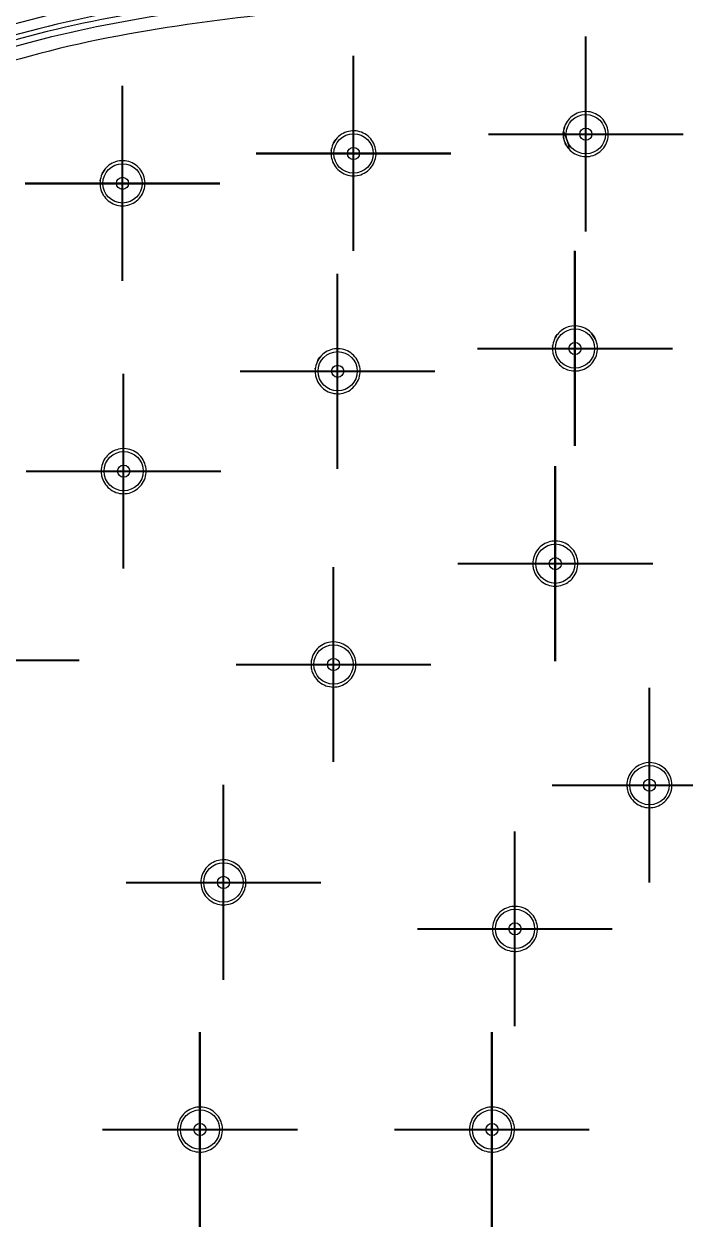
# Model space of a CAD drawing. Extents: x 16296660632 to 16296676033, y -37409619871 to -37409617369.
# Drawn here: x 16296675536.3 to 16296675590.6, y -37409617679.9 to -37409617580.9 of the extents above; entities that cross this region are included whole.
import ezdxf

# ---------------------------------------------------------------- set-up
doc = ezdxf.new("R2010")
doc.units = 0
doc.header["$LTSCALE"] = 10
doc.header["$MEASUREMENT"] = 0
doc.header["$PDMODE"] = 3
doc.header["$PDSIZE"] = -10
doc.linetypes.add('CENTER', pattern=[2, 1.25, -0.25, 0.25, -0.25])
doc.linetypes.add('CENTERX2', pattern=[4, 2.5, -0.5, 0.5, -0.5])
doc.layers.get('0').update_dxf_attribs({"linetype": 'CONTINUOUS'})
doc.layers.get('DEFPOINTS').update_dxf_attribs({"linetype": 'CONTINUOUS'})
doc.layers.add('1', color=7, linetype='CONTINUOUS')
doc.layers.add('중심선', color=1, linetype='CENTERX2')
doc.styles.add('Daelim Dimension', font='')
doc.styles.get('Daelim Dimension').set_extended_font_data('NanumGothic')
doc.dimstyles.new('DEFAULT', dxfattribs={"dimscale": 2, "dimtxt": 2, "dimasz": 2, "dimexe": 0, "dimexo": 2, "dimgap": 1, "dimtad": 1, "dimdec": 1, "dimzin": 9, "dimdsep": 46, "dimtxsty": 'Daelim Dimension', "dimcen": 0.5, "dimclrd": 252, "dimclre": 252, "dimclrt": 3, "dimadec": 1, "dimazin": 0, "dimtfac": 1, "dimtdec": 1, "dimtix": 1, "dimtmove": 0, "dimatfit": 3, "dimfxl": 1, "dimtolj": 1, "dimtzin": 1, "dimlwd": 9, "dimlwe": 9, "dimarcsym": 0})

# ---------------------------------------------------------------- blocks, each defined once
blk = doc.blocks.new('*D0')
at = {"color": 5, "lineweight": 9, "transparency": 16777216}
for p, q in [((16296675486.702101, -37409617667.663567), (16296675486.702101, -37409617548.656258)), ((16296675750.785561, -37409617548.656258), (16296675490.702101, -37409617548.656258)), ((16296675754.785561, -37409617667.663597), (16296675754.785561, -37409617548.656258))]:
    blk.add_line(p, q, dxfattribs=at)
at = {"color": 5, "transparency": 16777216}
for points in [[(16296675490.702101, -37409617547.989594), (16296675490.702101, -37409617549.322922), (16296675486.702101, -37409617548.656258)], [(16296675750.785561, -37409617547.989594), (16296675750.785561, -37409617549.322922), (16296675754.785561, -37409617548.656258)]]:
    blk.add_solid(points, dxfattribs=at)
at = {"layer": 'DEFPOINTS', "color": 0, "transparency": 16777216}
for p in [(16296675486.702101, -37409617548.656258), (16296675486.702101, -37409617671.663567), (16296675754.785561, -37409617671.663597)]:
    blk.add_point(p, dxfattribs=at)
at = {"color": 7, "transparency": 16777216, "insert": (16296675620.74383, -37409617539.03537), "char_height": 14, "attachment_point": 5, "style": 'Daelim Dimension'}
blk.add_mtext('\\A1;268', dxfattribs=at)

msp = doc.modelspace()

# ---------------------------------------------------------------- linework, layer by layer
at = {"layer": '1', "color": 7, "linetype": 'Continuous', "lineweight": 13}
for centre in [(16296675582.456289, -37409617589.929283), (16296675563.364799, -37409617591.510094), (16296675544.37587, -37409617593.965858), (16296675581.56629, -37409617607.530228), (16296675562.058331, -37409617609.397797), (16296675544.469021, -37409617617.602997), (16296675579.94981, -37409617625.19519), (16296675561.71796, -37409617633.476463), (16296675587.68392, -37409617643.386917), (16296675552.670111, -37409617651.368988), (16296675576.633301, -37409617655.18705), (16296675550.74395, -37409617671.663589), (16296675574.743851, -37409617671.663597)]:
    msp.add_circle(centre, 1.615477, dxfattribs=at)
at = {"layer": '1', "color": 7, "linetype": 'Continuous', "lineweight": 18}
for centre in [(16296675582.456289, -37409617589.929283), (16296675563.364799, -37409617591.510094), (16296675544.37587, -37409617593.965858), (16296675581.56629, -37409617607.530228), (16296675562.058331, -37409617609.397797), (16296675544.469021, -37409617617.602997), (16296675579.94981, -37409617625.19519), (16296675561.71796, -37409617633.476463), (16296675587.68392, -37409617643.386917), (16296675552.670111, -37409617651.368988), (16296675576.633301, -37409617655.18705), (16296675550.74395, -37409617671.663589), (16296675574.743851, -37409617671.663597)]:
    msp.add_circle(centre, 0.5, dxfattribs=at)
for points, knots in [([(16296675620.74378, -37409617572.621834), (16296675604.133949, -37409617572.622147), (16296675587.51866, -37409617573.298683), (16296675566.82807, -37409617574.97937), (16296675562.695009, -37409617575.354019), (16296675554.42786, -37409617576.2052), (16296675550.302771, -37409617576.693001), (16296675538.063971, -37409617578.7043), (16296675529.98884, -37409617580.766296), (16296675515.438061, -37409617588.309891), (16296675509.030399, -37409617593.834534), (16296675499.408251, -37409617607.125931), (16296675496.02487, -37409617614.78994), (16296675491.1042, -37409617630.530777), (16296675489.522141, -37409617638.695267), (16296675487.306351, -37409617655.091629), (16296675486.707741, -37409617663.330917), (16296675486.702101, -37409617671.663567)], [0, 0, 0, 0, 0.25, 0.25, 0.3125, 0.3125, 0.375, 0.375, 0.5, 0.5, 0.625, 0.625, 0.75, 0.75, 0.875, 0.875, 1, 1, 1, 1]), ([(16296675620.74375, -37409617575.091873), (16296675604.51425, -37409617575.092178), (16296675588.28824, -37409617575.742607), (16296675568.06547, -37409617577.350883), (16296675564.02422, -37409617577.711449), (16296675555.950411, -37409617578.525124), (16296675551.91699, -37409617578.975281), (16296675539.888691, -37409617580.837471), (16296675531.89201, -37409617582.728668), (16296675521.00013, -37409617588.138107), (16296675517.58077, -37409617590.39241), (16296675511.44799, -37409617595.56813), (16296675508.702709, -37409617598.525414), (16296675501.525221, -37409617608.364311), (16296675498.24794, -37409617615.895866), (16296675493.445841, -37409617631.381447), (16296675491.91231, -37409617639.371521), (16296675489.76038, -37409617655.454948), (16296675489.22027, -37409617663.552551), (16296675489.1749, -37409617671.66465)], [0, 0, 0, 0, 0.25, 0.25, 0.3125, 0.3125, 0.375, 0.375, 0.5, 0.5, 0.5625, 0.5625, 0.625, 0.625, 0.75, 0.75, 0.875, 0.875, 1, 1, 1, 1]), ([(16296675580.60465, -37409617589.929993), (16296675580.60375, -37409617589.722092), (16296675580.638611, -37409617589.511879), (16296675580.774099, -37409617589.120239), (16296675580.8766, -37409617588.933403), (16296675581.13413, -37409617588.608719), (16296675581.29269, -37409617588.466377), (16296675581.643129, -37409617588.245308), (16296675581.83983, -37409617588.163513), (16296675582.24358, -37409617588.07093), (16296675582.4562, -37409617588.058853), (16296675582.867741, -37409617588.105103), (16296675583.07234, -37409617588.164047), (16296675583.44537, -37409617588.343857), (16296675583.61894, -37409617588.467194), (16296675583.911489, -37409617588.76033), (16296675584.034479, -37409617588.934189), (16296675584.213579, -37409617589.307716), (16296675584.272129, -37409617589.512543), (16296675584.31749, -37409617589.924423), (16296675584.30492, -37409617590.137131), (16296675584.211349, -37409617590.540863), (16296675584.129049, -37409617590.737442), (16296675583.90707, -37409617591.087418), (16296675583.76433, -37409617591.245644), (16296675583.439051, -37409617591.502327), (16296675583.252029, -37409617591.604347), (16296675582.86022, -37409617591.738861), (16296675582.65003, -37409617591.773216), (16296675582.23588, -37409617591.770462), (16296675582.026211, -37409617591.73333), (16296675581.636339, -37409617591.593697), (16296675581.450781, -37409617591.489281), (16296675581.129061, -37409617591.2285), (16296675580.988489, -37409617591.068527), (16296675580.77116, -37409617590.715912), (16296675580.691429, -37409617590.518387), (16296675580.61957, -37409617590.189323), (16296675580.605221, -37409617590.058983), (16296675580.60465, -37409617589.929993)], [0, 0, 0, 0, 0.05372824, 0.05372824, 0.107457081, 0.107457081, 0.161174963, 0.161174963, 0.214873986, 0.214873986, 0.26855613, 0.26855613, 0.3222311, 0.3222311, 0.375912135, 0.375912135, 0.4296099, 0.4296099, 0.483327425, 0.483327425, 0.537058682, 0.537058682, 0.590791508, 0.590791508, 0.644513325, 0.644513325, 0.698216775, 0.698216775, 0.7519027, 0.7519027, 0.805579396, 0.805579396, 0.859258812, 0.859258812, 0.912951509, 0.912951509, 0.966662407, 0.966662407, 1, 1, 1, 1]), ([(16296675561.51273, -37409617591.510788), (16296675561.511921, -37409617591.30291), (16296675561.546881, -37409617591.092728), (16296675561.682541, -37409617590.701172), (16296675561.78512, -37409617590.514397), (16296675562.04277, -37409617590.18985), (16296675562.20138, -37409617590.047577), (16296675562.551889, -37409617589.82666), (16296675562.748619, -37409617589.744942), (16296675563.152411, -37409617589.652519), (16296675563.36504, -37409617589.640533), (16296675563.77659, -37409617589.686943), (16296675563.98118, -37409617589.745979), (16296675564.354151, -37409617589.925949), (16296675564.527679, -37409617590.04937), (16296675564.82011, -37409617590.342659), (16296675564.943029, -37409617590.516579), (16296675565.12195, -37409617590.890198), (16296675565.180401, -37409617591.095047), (16296675565.225571, -37409617591.506943), (16296675565.2129, -37409617591.719643), (16296675565.119141, -37409617592.123299), (16296675565.03676, -37409617592.319832), (16296675564.81464, -37409617592.669678), (16296675564.67185, -37409617592.827843), (16296675564.346479, -37409617593.084381), (16296675564.15942, -37409617593.186333), (16296675563.767559, -37409617593.320671), (16296675563.55736, -37409617593.354942), (16296675563.14319, -37409617593.352028), (16296675562.933519, -37409617593.314812), (16296675562.54369, -37409617593.175018), (16296675562.35816, -37409617593.070511), (16296675562.036539, -37409617592.80957), (16296675561.89603, -37409617592.649529), (16296675561.67886, -37409617592.296791), (16296675561.59922, -37409617592.099228), (16296675561.527519, -37409617591.770119), (16296675561.513229, -37409617591.639778), (16296675561.51273, -37409617591.510788)], [0, 0, 0, 0, 0.053722837, 0.053722837, 0.107446176, 0.107446176, 0.161160406, 0.161160406, 0.214859498, 0.214859498, 0.268545333, 0.268545333, 0.32222591, 0.32222591, 0.37591199, 0.37591199, 0.429612093, 0.429612093, 0.48332831, 0.48332831, 0.537055209, 0.537055209, 0.590782478, 0.590782478, 0.644499888, 0.644499888, 0.698201981, 0.698201981, 0.751890243, 0.751890243, 0.805572027, 0.805572027, 0.85925709, 0.85925709, 0.91295348, 0.91295348, 0.966664419, 0.966664419, 1, 1, 1, 1]), ([(16296675542.52306, -37409617593.96656), (16296675542.52239, -37409617593.758698), (16296675542.55748, -37409617593.548561), (16296675542.69338, -37409617593.157143), (16296675542.796061, -37409617592.970451), (16296675543.053869, -37409617592.64608), (16296675543.212561, -37409617592.503922), (16296675543.563169, -37409617592.283211), (16296675543.759939, -37409617592.201599), (16296675544.16379, -37409617592.10939), (16296675544.37644, -37409617592.097504), (16296675544.788, -37409617592.144142), (16296675544.99258, -37409617592.203308), (16296675545.365499, -37409617592.383522), (16296675545.53898, -37409617592.507057), (16296675545.831261, -37409617592.80056), (16296675545.954081, -37409617592.974579), (16296675546.132771, -37409617593.348328), (16296675546.19108, -37409617593.55323), (16296675546.23597, -37409617593.965134), (16296675546.22316, -37409617594.177803), (16296675546.12915, -37409617594.581367), (16296675546.04665, -37409617594.777817), (16296675545.824341, -37409617595.127487), (16296675545.681471, -37409617595.285553), (16296675545.35598, -37409617595.541893), (16296675545.16888, -37409617595.64373), (16296675544.776951, -37409617595.777863), (16296675544.566719, -37409617595.812027), (16296675544.152531, -37409617595.808884), (16296675543.94286, -37409617595.771553), (16296675543.553061, -37409617595.631523), (16296675543.367571, -37409617595.526894), (16296675543.046061, -37409617595.265717), (16296675542.90564, -37409617595.105583), (16296675542.688669, -37409617594.752678), (16296675542.609159, -37409617594.555054), (16296675542.53768, -37409617594.225899), (16296675542.523479, -37409617594.095543), (16296675542.52306, -37409617593.96656)], [0, 0, 0, 0, 0.053714411, 0.053714411, 0.107429192, 0.107429192, 0.161137398, 0.161137398, 0.214836108, 0.214836108, 0.268527411, 0.268527411, 0.322216806, 0.322216806, 0.375911046, 0.375911046, 0.429615032, 0.429615032, 0.483329254, 0.483329254, 0.537049293, 0.537049293, 0.590767886, 0.590767886, 0.644478523, 0.644478523, 0.698178587, 0.698178587, 0.751870395, 0.751870395, 0.805559809, 0.805559809, 0.859253366, 0.859253366, 0.912955465, 0.912955465, 0.966666785, 0.966666785, 1, 1, 1, 1]), ([(16296675579.714109, -37409617607.530922), (16296675579.7134, -37409617607.323051), (16296675579.748461, -37409617607.1129), (16296675579.884291, -37409617606.721428), (16296675579.98695, -37409617606.534714), (16296675580.24472, -37409617606.210289), (16296675580.403391, -37409617606.0681), (16296675580.753981, -37409617605.847343), (16296675580.950741, -37409617605.765701), (16296675581.35457, -37409617605.673447), (16296675581.567221, -37409617605.661537), (16296675581.978781, -37409617605.70813), (16296675582.183359, -37409617605.767258), (16296675582.556299, -37409617605.947418), (16296675582.72979, -37409617606.07093), (16296675583.02212, -37409617606.36438), (16296675583.144979, -37409617606.538383), (16296675583.32373, -37409617606.912109), (16296675583.38208, -37409617607.116997), (16296675583.427059, -37409617607.528908), (16296675583.414289, -37409617607.7416), (16296675583.320339, -37409617608.145203), (16296675583.237881, -37409617608.341682), (16296675583.015619, -37409617608.691406), (16296675582.87277, -37409617608.849487), (16296675582.5473, -37409617609.105888), (16296675582.360201, -37409617609.207748), (16296675581.968281, -37409617609.341927), (16296675581.75806, -37409617609.376122), (16296675581.34387, -37409617609.373032), (16296675581.134199, -37409617609.335716), (16296675580.74439, -37409617609.19574), (16296675580.558889, -37409617609.091141), (16296675580.23735, -37409617608.830017), (16296675580.096901, -37409617608.669907), (16296675579.879881, -37409617608.317039), (16296675579.800329, -37409617608.119423), (16296675579.728781, -37409617607.790283), (16296675579.71455, -37409617607.65992), (16296675579.714109, -37409617607.530922)], [0, 0, 0, 0, 0.053717826, 0.053717826, 0.107436102, 0.107436102, 0.161146311, 0.161146311, 0.214844396, 0.214844396, 0.26853289, 0.26853289, 0.322218758, 0.322218758, 0.375910375, 0.375910375, 0.42961363, 0.42961363, 0.483329087, 0.483329087, 0.5370517, 0.5370517, 0.590773235, 0.590773235, 0.644486135, 0.644486135, 0.69818689, 0.69818689, 0.751877385, 0.751877385, 0.805563829, 0.805563829, 0.859253945, 0.859253945, 0.912953742, 0.912953742, 0.966665122, 0.966665122, 1, 1, 1, 1]), ([(16296675560.205441, -37409617609.398499), (16296675560.204821, -37409617609.190643), (16296675560.23996, -37409617608.980507), (16296675560.37594, -37409617608.589127), (16296675560.478661, -37409617608.402473), (16296675560.73654, -37409617608.078163), (16296675560.89525, -37409617607.936043), (16296675561.245911, -37409617607.715408), (16296675561.44269, -37409617607.633842), (16296675561.84655, -37409617607.541733), (16296675562.0592, -37409617607.529877), (16296675562.470751, -37409617607.576622), (16296675562.67532, -37409617607.635834), (16296675563.04822, -37409617607.816116), (16296675563.22167, -37409617607.939713), (16296675563.513901, -37409617608.233292), (16296675563.63669, -37409617608.407341), (16296675563.8153, -37409617608.781158), (16296675563.873569, -37409617608.986076), (16296675563.918369, -37409617609.397987), (16296675563.90551, -37409617609.610672), (16296675563.811411, -37409617610.014214), (16296675563.72887, -37409617610.210648), (16296675563.506479, -37409617610.560257), (16296675563.363581, -37409617610.718277), (16296675563.03805, -37409617610.974548), (16296675562.85092, -37409617611.07634), (16296675562.458969, -37409617611.210388), (16296675562.24873, -37409617611.244499), (16296675561.834539, -37409617611.241272), (16296675561.62487, -37409617611.203888), (16296675561.2351, -37409617611.063759), (16296675561.04962, -37409617610.959084), (16296675560.72817, -37409617610.697838), (16296675560.58777, -37409617610.537659), (16296675560.37088, -37409617610.184692), (16296675560.29141, -37409617609.987038), (16296675560.219999, -37409617609.657852), (16296675560.20583, -37409617609.527496), (16296675560.205441, -37409617609.398499)], [0, 0, 0, 0, 0.053712984, 0.053712984, 0.107426358, 0.107426358, 0.161132865, 0.161132865, 0.214830203, 0.214830203, 0.268521185, 0.268521185, 0.322211645, 0.322211645, 0.375907947, 0.375907947, 0.429613969, 0.429613969, 0.483329108, 0.483329108, 0.537048461, 0.537048461, 0.59076518, 0.59076518, 0.644473775, 0.644473775, 0.698172615, 0.698172615, 0.75186446, 0.75186446, 0.805554972, 0.805554972, 0.859250105, 0.859250105, 0.912953638, 0.912953638, 0.966665796, 0.966665796, 1, 1, 1, 1]), ([(16296675542.615009, -37409617617.603691), (16296675542.61454, -37409617617.395859), (16296675542.64983, -37409617617.185783), (16296675542.786079, -37409617616.794533), (16296675542.888929, -37409617616.607964), (16296675543.146999, -37409617616.283859), (16296675543.30579, -37409617616.141861), (16296675543.65657, -37409617615.921463), (16296675543.85339, -37409617615.840027), (16296675544.25732, -37409617615.748161), (16296675544.46999, -37409617615.736473), (16296675544.88155, -37409617615.783463), (16296675545.086109, -37409617615.842812), (16296675545.458929, -37409617616.023376), (16296675545.63233, -37409617616.147102), (16296675545.924379, -37409617616.440933), (16296675546.04706, -37409617616.615082), (16296675546.225401, -37409617616.989052), (16296675546.28352, -37409617617.194023), (16296675546.327999, -37409617617.605957), (16296675546.314989, -37409617617.818604), (16296675546.2206, -37409617618.222054), (16296675546.13793, -37409617618.418404), (16296675545.915331, -37409617618.767822), (16296675545.772329, -37409617618.92572), (16296675545.44665, -37409617619.181763), (16296675545.25947, -37409617619.283417), (16296675544.86743, -37409617619.417221), (16296675544.657169, -37409617619.451202), (16296675544.24295, -37409617619.447708), (16296675544.033291, -37409617619.410187), (16296675543.64356, -37409617619.269783), (16296675543.45812, -37409617619.16497), (16296675543.13681, -37409617618.903473), (16296675542.99651, -37409617618.743172), (16296675542.779869, -37409617618.390022), (16296675542.700541, -37409617618.192299), (16296675542.629379, -37409617617.863052), (16296675542.615299, -37409617617.732689), (16296675542.615009, -37409617617.603691)], [0, 0, 0, 0, 0.053704719, 0.053704719, 0.107409694, 0.107409694, 0.161110347, 0.161110347, 0.214807359, 0.214807359, 0.268503738, 0.268503738, 0.322202927, 0.322202927, 0.375907385, 0.375907385, 0.429617364, 0.429617364, 0.48333055, 0.48333055, 0.537042969, 0.537042969, 0.590750868, 0.590750868, 0.644452606, 0.644452606, 0.698149493, 0.698149493, 0.751845088, 0.751845088, 0.805543412, 0.805543412, 0.859247055, 0.859247055, 0.912956131, 0.912956131, 0.966668447, 0.966668447, 1, 1, 1, 1]), ([(16296675578.09716, -37409617625.195877), (16296675578.096649, -37409617624.988037), (16296675578.131901, -37409617624.777931), (16296675578.268089, -37409617624.38662), (16296675578.370899, -37409617624.20002), (16296675578.62895, -37409617623.875847), (16296675578.787729, -37409617623.733818), (16296675579.138491, -37409617623.513367), (16296675579.33532, -37409617623.4319), (16296675579.739241, -37409617623.339989), (16296675579.95192, -37409617623.328262), (16296675580.36347, -37409617623.375214), (16296675580.568029, -37409617623.43454), (16296675580.940861, -37409617623.615059), (16296675581.11426, -37409617623.738747), (16296675581.406349, -37409617624.032509), (16296675581.529051, -37409617624.206642), (16296675581.707451, -37409617624.580566), (16296675581.76561, -37409617624.785522), (16296675581.810181, -37409617625.197456), (16296675581.797199, -37409617625.410118), (16296675581.70289, -37409617625.813599), (16296675581.620251, -37409617626.009979), (16296675581.397699, -37409617626.359467), (16296675581.254721, -37409617626.51741), (16296675580.92905, -37409617626.773514), (16296675580.741871, -37409617626.875198), (16296675580.349831, -37409617627.009048), (16296675580.139561, -37409617627.04306), (16296675579.725349, -37409617627.039597), (16296675579.51568, -37409617627.002113), (16296675579.125959, -37409617626.861763), (16296675578.940519, -37409617626.756973), (16296675578.61919, -37409617626.495529), (16296675578.47887, -37409617626.335258), (16296675578.262171, -37409617625.982162), (16296675578.18281, -37409617625.784462), (16296675578.11158, -37409617625.455238), (16296675578.097481, -37409617625.324867), (16296675578.09716, -37409617625.195877)], [0, 0, 0, 0, 0.05371022, 0.05371022, 0.107420738, 0.107420738, 0.161126017, 0.161126017, 0.214824631, 0.214824631, 0.268518986, 0.268518986, 0.322213511, 0.322213511, 0.375912741, 0.375912741, 0.429619097, 0.429619097, 0.483331741, 0.483331741, 0.537046924, 0.537046924, 0.59075978, 0.59075978, 0.644466608, 0.644466608, 0.698166506, 0.698166506, 0.751861631, 0.751861631, 0.805556095, 0.805556095, 0.859254142, 0.859254142, 0.912958419, 0.912958419, 0.966668939, 0.966668939, 1, 1, 1, 1]), ([(16296675559.8643, -37409617633.477158), (16296675559.86392, -37409617633.269318), (16296675559.8993, -37409617633.05925), (16296675560.035709, -37409617632.668053), (16296675560.13863, -37409617632.481529), (16296675560.396839, -37409617632.157547), (16296675560.555691, -37409617632.01561), (16296675560.906561, -37409617631.795357), (16296675561.10342, -37409617631.714012), (16296675561.507401, -37409617631.622307), (16296675561.720079, -37409617631.61071), (16296675562.13163, -37409617631.65789), (16296675562.33618, -37409617631.717331), (16296675562.70892, -37409617631.898079), (16296675562.882271, -37409617632.021881), (16296675563.1742, -37409617632.315842), (16296675563.296801, -37409617632.490051), (16296675563.47497, -37409617632.864098), (16296675563.533001, -37409617633.069077), (16296675563.577299, -37409617633.481041), (16296675563.564199, -37409617633.693687), (16296675563.469641, -37409617634.097076), (16296675563.38689, -37409617634.293388), (16296675563.16415, -37409617634.642723), (16296675563.02109, -37409617634.80056), (16296675562.695299, -37409617635.056458), (16296675562.50808, -37409617635.158043), (16296675562.115971, -37409617635.291679), (16296675561.90568, -37409617635.325569), (16296675561.491449, -37409617635.321892), (16296675561.281799, -37409617635.284271), (16296675560.89212, -37409617635.143692), (16296675560.70673, -37409617635.038803), (16296675560.38553, -37409617634.777153), (16296675560.24531, -37409617634.616783), (16296675560.02882, -37409617634.263527), (16296675559.94957, -37409617634.065781), (16296675559.878559, -37409617633.736511), (16296675559.86454, -37409617633.60614), (16296675559.8643, -37409617633.477158)], [0, 0, 0, 0, 0.053704658, 0.053704658, 0.107409522, 0.107409522, 0.161110916, 0.161110916, 0.214809377, 0.214809377, 0.268507391, 0.268507391, 0.322207786, 0.322207786, 0.375912486, 0.375912486, 0.429621522, 0.429621522, 0.483332882, 0.483332882, 0.537043392, 0.537043392, 0.590750245, 0.590750245, 0.644452374, 0.644452374, 0.698150922, 0.698150922, 0.751848619, 0.751848619, 0.805548453, 0.805548453, 0.859252331, 0.859252331, 0.912960353, 0.912960353, 0.966670897, 0.966670897, 1, 1, 1, 1]), ([(16296675585.83139, -37409617643.387619), (16296675585.83107, -37409617643.179764), (16296675585.86651, -37409617642.969704), (16296675586.00305, -37409617642.578529), (16296675586.10603, -37409617642.392029), (16296675586.364349, -37409617642.068108), (16296675586.523251, -37409617641.926224), (16296675586.87421, -37409617641.706078), (16296675587.07111, -37409617641.624786), (16296675587.47514, -37409617641.533234), (16296675587.68784, -37409617641.52169), (16296675588.09939, -37409617641.569023), (16296675588.303921, -37409617641.628532), (16296675588.676611, -37409617641.809418), (16296675588.849911, -37409617641.933281), (16296675589.141741, -37409617642.227341), (16296675589.26428, -37409617642.401604), (16296675589.442329, -37409617642.775703), (16296675589.50029, -37409617642.980698), (16296675589.54447, -37409617643.392662), (16296675589.5313, -37409617643.605301), (16296675589.436621, -37409617644.008667), (16296675589.3538, -37409617644.204964), (16296675589.130951, -37409617644.554237), (16296675588.987829, -37409617644.712044), (16296675588.66194, -37409617644.96785), (16296675588.47467, -37409617645.069366), (16296675588.082491, -37409617645.202888), (16296675587.872181, -37409617645.23671), (16296675587.457939, -37409617645.23288), (16296675587.248289, -37409617645.195183), (16296675586.85865, -37409617645.054466), (16296675586.6733, -37409617644.949501), (16296675586.35219, -37409617644.687729), (16296675586.212021, -37409617644.527321), (16296675585.995649, -37409617644.174011), (16296675585.91647, -37409617643.976227), (16296675585.84556, -37409617643.64695), (16296675585.831579, -37409617643.516586), (16296675585.83139, -37409617643.387619)], [0, 0, 0, 0, 0.053706677, 0.053706677, 0.10741351, 0.10741351, 0.161117638, 0.161117638, 0.214818633, 0.214818633, 0.268517945, 0.268517945, 0.322217855, 0.322217855, 0.375920444, 0.375920444, 0.42962659, 0.42962659, 0.483335519, 0.483335519, 0.537045169, 0.537045169, 0.590753186, 0.590753186, 0.644458024, 0.644458024, 0.698159598, 0.698159598, 0.751859236, 0.751859236, 0.805559033, 0.805559033, 0.859260944, 0.859260944, 0.912966001, 0.912966001, 0.96667393, 0.96667393, 1, 1, 1, 1]), ([(16296675550.815611, -37409617651.369682), (16296675550.81542, -37409617651.16185), (16296675550.85099, -37409617650.951828), (16296675550.987749, -37409617650.560783), (16296675551.09083, -37409617650.374367), (16296675551.349319, -37409617650.050629), (16296675551.50828, -37409617649.908836), (16296675551.859341, -37409617649.688904), (16296675552.05628, -37409617649.607727), (16296675552.46035, -37409617649.51638), (16296675552.673059, -37409617649.504959), (16296675553.08461, -37409617649.552513), (16296675553.28912, -37409617649.612152), (16296675553.66173, -37409617649.793259), (16296675553.83498, -37409617649.917236), (16296675554.12664, -37409617650.211487), (16296675554.24909, -37409617650.385834), (16296675554.426901, -37409617650.76004), (16296675554.48473, -37409617650.96508), (16296675554.52865, -37409617651.377052), (16296675554.515341, -37409617651.589668), (16296675554.420429, -37409617651.992943), (16296675554.3375, -37409617652.189163), (16296675554.11446, -37409617652.538261), (16296675553.971279, -37409617652.695961), (16296675553.645269, -37409617652.951569), (16296675553.457951, -37409617653.052994), (16296675553.06572, -37409617653.186287), (16296675552.855391, -37409617653.219994), (16296675552.44113, -37409617653.215942), (16296675552.231489, -37409617653.178131), (16296675551.841909, -37409617653.037178), (16296675551.65659, -37409617652.932098), (16296675551.335621, -37409617652.670128), (16296675551.195539, -37409617652.509621), (16296675550.97938, -37409617652.156158), (16296675550.90033, -37409617651.958344), (16296675550.82963, -37409617651.629013), (16296675550.815729, -37409617651.49865), (16296675550.815611, -37409617651.369682)], [0, 0, 0, 0, 0.053700094, 0.053700094, 0.107400227, 0.107400227, 0.161099841, 0.161099841, 0.214800806, 0.214800806, 0.268504587, 0.268504587, 0.322211492, 0.322211492, 0.375920522, 0.375920522, 0.429629733, 0.429629733, 0.483337015, 0.483337015, 0.537041044, 0.537041044, 0.590741936, 0.590741936, 0.644441257, 0.644441257, 0.698141327, 0.698141327, 0.751844124, 0.751844124, 0.805550366, 0.805550366, 0.859259202, 0.859259202, 0.912968638, 0.912968638, 0.966676474, 0.966676474, 1, 1, 1, 1]), ([(16296675574.780081, -37409617655.187737), (16296675574.7799, -37409617654.979897), (16296675574.815479, -37409617654.769867), (16296675574.952271, -37409617654.378807), (16296675575.05537, -37409617654.19239), (16296675575.31389, -37409617653.868652), (16296675575.472879, -37409617653.726868), (16296675575.82398, -37409617653.506958), (16296675576.020929, -37409617653.425797), (16296675576.42502, -37409617653.334503), (16296675576.637739, -37409617653.323097), (16296675577.049271, -37409617653.370697), (16296675577.253771, -37409617653.430351), (16296675577.62635, -37409617653.611504), (16296675577.79958, -37409617653.735481), (16296675578.091209, -37409617654.029747), (16296675578.21364, -37409617654.204086), (16296675578.39143, -37409617654.578308), (16296675578.449249, -37409617654.783348), (16296675578.493139, -37409617655.195328), (16296675578.47983, -37409617655.407951), (16296675578.38488, -37409617655.811234), (16296675578.301941, -37409617656.007446), (16296675578.078859, -37409617656.356567), (16296675577.93565, -37409617656.514267), (16296675577.6096, -37409617656.769859), (16296675577.42227, -37409617656.871262), (16296675577.03001, -37409617657.004517), (16296675576.81967, -37409617657.038208), (16296675576.40542, -37409617657.034111), (16296675576.19578, -37409617656.996277), (16296675575.806219, -37409617656.855293), (16296675575.62093, -37409617656.750191), (16296675575.29999, -37409617656.488197), (16296675575.159929, -37409617656.32769), (16296675574.9438, -37409617655.974228), (16296675574.864759, -37409617655.776398), (16296675574.794081, -37409617655.447067), (16296675574.78019, -37409617655.316711), (16296675574.780081, -37409617655.187737)], [0, 0, 0, 0, 0.053703767, 0.053703767, 0.107407607, 0.107407607, 0.161110253, 0.161110253, 0.214812197, 0.214812197, 0.26851451, 0.26851451, 0.322218157, 0.322218157, 0.375923551, 0.375923551, 0.429630302, 0.429630302, 0.483337363, 0.483337363, 0.537043522, 0.537043522, 0.590747993, 0.590747993, 0.644450794, 0.644450794, 0.698152705, 0.698152705, 0.751854865, 0.751854865, 0.805558252, 0.805558252, 0.85926327, 0.85926327, 0.912969628, 0.912969628, 0.966676501, 0.966676501, 1, 1, 1, 1]), ([(16296675548.8892, -37409617671.664291), (16296675548.8892, -37409617671.456459), (16296675548.924959, -37409617671.246468), (16296675549.062071, -37409617670.855553), (16296675549.165319, -37409617670.669228), (16296675549.424101, -37409617670.345734), (16296675549.583191, -37409617670.204086), (16296675549.93446, -37409617669.984467), (16296675550.131479, -37409617669.903473), (16296675550.53566, -37409617669.812492), (16296675550.7484, -37409617669.801277), (16296675551.15992, -37409617669.849228), (16296675551.364389, -37409617669.909058), (16296675551.736839, -37409617670.090538), (16296675551.909969, -37409617670.214684), (16296675552.201349, -37409617670.509216), (16296675552.323629, -37409617670.683678), (16296675552.50108, -37409617671.058052), (16296675552.55871, -37409617671.26313), (16296675552.60224, -37409617671.675117), (16296675552.588739, -37409617671.887711), (16296675552.49345, -37409617672.290871), (16296675552.410351, -37409617672.487), (16296675552.187, -37409617672.835899), (16296675552.043671, -37409617672.993469), (16296675551.71743, -37409617673.248779), (16296675551.53001, -37409617673.350037), (16296675551.13763, -37409617673.482971), (16296675550.927259, -37409617673.516487), (16296675550.51298, -37409617673.512047), (16296675550.30336, -37409617673.47403), (16296675549.913891, -37409617673.332703), (16296675549.72868, -37409617673.227432), (16296675549.407961, -37409617672.965141), (16296675549.26803, -37409617672.804497), (16296675549.052219, -37409617672.450844), (16296675548.973351, -37409617672.252937), (16296675548.902969, -37409617671.923592), (16296675548.8892, -37409617671.793243), (16296675548.8892, -37409617671.664291)], [0, 0, 0, 0, 0.053699877, 0.053699877, 0.107399657, 0.107399657, 0.161101213, 0.161101213, 0.214806067, 0.214806067, 0.268514043, 0.268514043, 0.322223605, 0.322223605, 0.375932516, 0.375932516, 0.429638806, 0.429638806, 0.483341644, 0.483341644, 0.53704172, 0.53704172, 0.590740959, 0.590740959, 0.644441661, 0.644441661, 0.698145468, 0.698145468, 0.751852642, 0.751852642, 0.805561966, 0.805561966, 0.859271294, 0.859271294, 0.912978495, 0.912978495, 0.966682371, 0.966682371, 1, 1, 1, 1]), ([(16296675572.890459, -37409617671.664299), (16296675572.890459, -37409617671.456451), (16296675572.92622, -37409617671.246452), (16296675573.063351, -37409617670.855507), (16296675573.166611, -37409617670.669182), (16296675573.425409, -37409617670.345673), (16296675573.58452, -37409617670.204033), (16296675573.93581, -37409617669.984413), (16296675574.132839, -37409617669.903419), (16296675574.53702, -37409617669.812469), (16296675574.74975, -37409617669.801247), (16296675575.161261, -37409617669.849228), (16296675575.365709, -37409617669.909073), (16296675575.73815, -37409617670.090553), (16296675575.91127, -37409617670.214684), (16296675576.202629, -37409617670.509216), (16296675576.3249, -37409617670.68367), (16296675576.50235, -37409617671.058037), (16296675576.55999, -37409617671.263123), (16296675576.603519, -37409617671.675133), (16296675576.590019, -37409617671.887733), (16296675576.49472, -37409617672.290909), (16296675576.411619, -37409617672.487053), (16296675576.18825, -37409617672.835968), (16296675576.044901, -37409617672.993553), (16296675575.71863, -37409617673.248863), (16296675575.5312, -37409617673.350113), (16296675575.138809, -37409617673.483017), (16296675574.92844, -37409617673.516533), (16296675574.51417, -37409617673.51207), (16296675574.30456, -37409617673.474037), (16296675573.915119, -37409617673.332703), (16296675573.72991, -37409617673.22744), (16296675573.40921, -37409617672.965157), (16296675573.269291, -37409617672.80452), (16296675573.05348, -37409617672.450867), (16296675572.974621, -37409617672.252983), (16296675572.90423, -37409617671.923607), (16296675572.890459, -37409617671.793251), (16296675572.890459, -37409617671.664299)], [0, 0, 0, 0, 0.053703507, 0.053703507, 0.107406995, 0.107406995, 0.161110828, 0.161110828, 0.214815317, 0.214815317, 0.268520458, 0.268520458, 0.322225967, 0.322225967, 0.375931386, 0.375931386, 0.429636264, 0.429636264, 0.48334038, 0.48334038, 0.537043861, 0.537043861, 0.590747147, 0.590747147, 0.644450773, 0.644450773, 0.698155107, 0.698155107, 0.751860174, 0.751860174, 0.805565668, 0.805565668, 0.859271115, 0.859271115, 0.912976089, 0.912976089, 0.966680381, 0.966680381, 1, 1, 1, 1]), ([(16296675486.702, -37409617671.663567), (16296675486.707649, -37409617679.996231), (16296675487.306259, -37409617688.235542), (16296675489.52206, -37409617704.631897), (16296675491.10412, -37409617712.796387), (16296675496.024799, -37409617728.537247), (16296675499.40818, -37409617736.201271), (16296675509.03035, -37409617749.492683), (16296675515.438009, -37409617755.017326), (16296675529.98881, -37409617762.560928), (16296675538.06395, -37409617764.622917), (16296675550.30275, -37409617766.634216), (16296675554.427851, -37409617767.122017), (16296675562.69499, -37409617767.97319), (16296675566.828051, -37409617768.347839), (16296675587.51865, -37409617770.028519), (16296675604.13394, -37409617770.705032), (16296675620.74378, -37409617770.705353)], [0, 0, 0, 0, 0.125, 0.125, 0.25, 0.25, 0.375, 0.375, 0.5, 0.5, 0.625, 0.625, 0.6875, 0.6875, 0.75, 0.75, 1, 1, 1, 1])]:
    msp.add_open_spline(points, degree=3, knots=knots, dxfattribs=at)
at = {"layer": '1', "color": 7, "linetype": 'Continuous', "lineweight": 13}
for points, knots in [([(16296675486.73905, -37409617671.663597), (16296675486.74469, -37409617663.33271), (16296675487.34318, -37409617655.09507), (16296675489.558571, -37409617638.701721), (16296675491.140341, -37409617630.539093), (16296675494.829571, -37409617618.737541), (16296675496.285549, -37409617614.878326), (16296675499.794559, -37409617607.414787), (16296675501.84532, -37409617603.822594), (16296675506.653259, -37409617597.181236), (16296675509.43413, -37409617594.139763), (16296675515.66433, -37409617588.777321), (16296675519.09536, -37409617586.455498), (16296675526.36561, -37409617582.686371), (16296675530.218821, -37409617581.230743), (16296675538.11652, -37409617578.922943), (16296675542.15069, -37409617578.070198), (16296675550.30768, -37409617576.729713), (16296675554.432039, -37409617576.241982), (16296675562.698441, -37409617575.390877), (16296675566.831329, -37409617575.016243), (16296675587.520679, -37409617573.335663), (16296675604.134951, -37409617572.659187), (16296675620.74378, -37409617572.658867)], [0, 0, 0, 0, 0.125000012, 0.125000012, 0.250000024, 0.250000024, 0.31250003, 0.31250003, 0.375000036, 0.375000036, 0.437500042, 0.437500042, 0.500000048, 0.500000048, 0.562500054, 0.562500054, 0.62500006, 0.62500006, 0.687500066, 0.687500066, 0.750000072, 0.750000072, 1, 1, 1, 1]), ([(16296675620.74374, -37409617573.014282), (16296675612.566851, -37409617573.01442), (16296675604.392839, -37409617573.177269), (16296675588.047819, -37409617573.831627), (16296675579.879669, -37409617574.305847), (16296675563.57486, -37409617575.645279), (16296675555.438931, -37409617576.3153), (16296675543.20746, -37409617578.227959), (16296675539.14883, -37409617579.046227), (16296675531.20705, -37409617581.269112), (16296675527.306049, -37409617582.672127), (16296675519.765499, -37409617586.446609), (16296675516.208361, -37409617588.814308), (16296675509.8522, -37409617594.21524), (16296675507.0002, -37409617597.293854), (16296675499.606409, -37409617607.549812), (16296675496.31077, -37409617615.135551), (16296675491.39694, -37409617630.966957), (16296675489.86219, -37409617639.053253), (16296675487.67651, -37409617655.340424), (16296675487.099421, -37409617663.491158), (16296675487.09446, -37409617671.663849)], [0, 0, 0, 0, 0.125000172, 0.125000172, 0.250000147, 0.250000147, 0.375000123, 0.375000123, 0.43750011, 0.43750011, 0.500000098, 0.500000098, 0.562500086, 0.562500086, 0.625000074, 0.625000074, 0.750000049, 0.750000049, 0.875000025, 0.875000025, 1, 1, 1, 1]), ([(16296675487.867901, -37409617671.664131), (16296675487.87286, -37409617663.527634), (16296675488.44735, -37409617655.412071), (16296675490.62459, -37409617639.18663), (16296675492.153919, -37409617631.138252), (16296675497.0315, -37409617615.421677), (16296675500.30159, -37409617607.907677), (16296675507.592079, -37409617597.795631), (16296675510.399071, -37409617594.765747), (16296675516.663231, -37409617589.442513), (16296675520.16757, -37409617587.110313), (16296675527.597139, -37409617583.391327), (16296675531.452221, -37409617582.003639), (16296675539.32024, -37409617579.801437), (16296675543.350071, -37409617578.98838), (16296675555.513849, -37409617577.08667), (16296675563.64817, -37409617576.415154), (16296675579.929319, -37409617575.077972), (16296675588.089239, -37409617574.604027), (16296675604.4133, -37409617573.950508), (16296675612.57712, -37409617573.787857), (16296675620.743759, -37409617573.787727)], [0, 0, 0, 0, 0.124998895, 0.124998895, 0.249999053, 0.249999053, 0.374999211, 0.374999211, 0.43749929, 0.43749929, 0.499999369, 0.499999369, 0.562499448, 0.562499448, 0.624999527, 0.624999527, 0.749999684, 0.749999684, 0.874999842, 0.874999842, 1, 1, 1, 1]), ([(16296675620.743759, -37409617574.685661), (16296675612.638571, -37409617574.685799), (16296675604.54101, -37409617574.846237), (16296675588.36132, -37409617575.489639), (16296675580.277731, -37409617575.956261), (16296675564.132389, -37409617577.272034), (16296675556.042761, -37409617577.943222), (16296675543.996389, -37409617579.781731), (16296675539.98283, -37409617580.571442), (16296675532.06241, -37409617582.744591), (16296675528.21147, -37409617584.115173), (16296675520.86532, -37409617587.739418), (16296675517.33881, -37409617590.060081), (16296675511.1003, -37409617595.335373), (16296675508.302219, -37409617598.341362), (16296675501.045, -37409617608.421219), (16296675497.79406, -37409617615.936523), (16296675492.97291, -37409617631.588829), (16296675491.482929, -37409617639.522148), (16296675489.346991, -37409617655.4795), (16296675488.771, -37409617663.532227), (16296675488.765829, -37409617671.664627)], [0, 0, 0, 0, 0.124999965, 0.124999965, 0.250000225, 0.250000225, 0.375000485, 0.375000485, 0.437500615, 0.437500615, 0.500000744, 0.500000744, 0.562500874, 0.562500874, 0.625001004, 0.625001004, 0.750001264, 0.750001264, 0.875001524, 0.875001524, 1, 1, 1, 1]), ([(16296675489.654289, -37409617671.663551), (16296675489.69788, -37409617663.492348), (16296675490.249319, -37409617655.363113), (16296675492.42688, -37409617639.21093), (16296675493.988131, -37409617631.192177), (16296675498.775761, -37409617615.887001), (16296675502.046909, -37409617608.508232), (16296675508.893881, -37409617599.061852), (16296675511.50988, -37409617596.200592), (16296675517.393921, -37409617591.135178), (16296675520.636829, -37409617588.940659), (16296675530.947651, -37409617583.596817), (16296675538.719521, -37409617581.589958), (16296675550.69458, -37409617579.622559), (16296675554.761709, -37409617579.141602), (16296675562.967381, -37409617578.29557), (16296675567.08746, -37409617577.922813), (16296675587.6796, -37409617576.251556), (16296675604.21376, -37409617575.578453), (16296675620.74378, -37409617575.578743)], [0, 0, 0, 0, 0.125, 0.125, 0.25, 0.25, 0.375, 0.375, 0.4375, 0.4375, 0.5, 0.5, 0.625, 0.625, 0.6875, 0.6875, 0.75, 0.75, 1, 1, 1, 1]), ([(16296675620.743759, -37409617576.669281), (16296675616.364731, -37409617576.696129), (16296675608.19483, -37409617576.746223), (16296675596.826639, -37409617577.110062), (16296675587.22817, -37409617577.569321), (16296675579.399071, -37409617578.062233), (16296675571.225161, -37409617578.665657), (16296675561.229139, -37409617579.548073), (16296675548.90517, -37409617580.853394), (16296675536.661289, -37409617583.232147), (16296675526.92766, -37409617586.706841), (16296675519.806629, -37409617590.785347), (16296675513.481331, -37409617595.678223), (16296675507.48612, -37409617602.340088), (16296675501.630711, -37409617612.15686), (16296675497.299179, -37409617623.39045), (16296675494.214979, -37409617635.810669), (16296675492.27865, -37409617647.676262), (16296675491.221849, -37409617657.97805), (16296675490.80582, -37409617665.985748), (16296675490.76878, -37409617669.994003), (16296675490.753349, -37409617671.664322)], [0, 0, 0, 0, 0.068437185, 0.127682046, 0.177744079, 0.21861556, 0.25027931, 0.305835876, 0.375449969, 0.443900445, 0.500326458, 0.536028374, 0.571724291, 0.624931194, 0.674957161, 0.749617529, 0.812137403, 0.874727123, 0.937358024, 0.973895673, 1, 1, 1, 1]), ([(16296675580.618059, -37409617589.67263), (16296675580.55464, -37409617590.153954), (16296675580.745939, -37409617590.844627), (16296675581.213949, -37409617591.301697), (16296675581.35145, -37409617591.403313)], [0, 0, 0, 0, 0.735764821, 1, 1, 1, 1]), ([(16296675583.233509, -37409617606.725983), (16296675583.153641, -37409617606.555817), (16296675583.01893, -37409617606.351639), (16296675582.847719, -37409617606.182091), (16296675582.807989, -37409617606.146141)], [0, 0, 0, 0, 0.777385649, 1, 1, 1, 1]), ([(16296675620.74378, -37409617770.668327), (16296675604.134951, -37409617770.668022), (16296675587.520679, -37409617769.991547), (16296675566.831329, -37409617768.310966), (16296675562.698441, -37409617767.936333), (16296675554.432039, -37409617767.085228), (16296675550.30768, -37409617766.597504), (16296675542.15069, -37409617765.257011), (16296675538.11652, -37409617764.404266), (16296675530.218821, -37409617762.096474), (16296675526.36561, -37409617760.640839), (16296675519.09536, -37409617756.871712), (16296675515.66433, -37409617754.549889), (16296675509.43413, -37409617749.187447), (16296675506.653259, -37409617746.145973), (16296675501.84532, -37409617739.504623), (16296675499.794559, -37409617735.912407), (16296675496.285549, -37409617728.448883), (16296675494.829571, -37409617724.589668), (16296675491.140341, -37409617712.788116), (16296675489.558571, -37409617704.625488), (16296675487.34318, -37409617688.23214), (16296675486.74469, -37409617679.994499), (16296675486.73905, -37409617671.663597)], [0, 0, 0, 0, 0.24999992, 0.24999992, 0.312499924, 0.312499924, 0.374999928, 0.374999928, 0.437499932, 0.437499932, 0.499999936, 0.499999936, 0.56249994, 0.56249994, 0.624999944, 0.624999944, 0.687499948, 0.687499948, 0.749999952, 0.749999952, 0.87499996, 0.87499996, 1, 1, 1, 1]), ([(16296675487.09446, -37409617671.664413), (16296675487.09446, -37409617671.664749), (16296675487.09446, -37409617671.665092), (16296675487.098459, -37409617679.849838), (16296675487.685659, -37409617688.063599), (16296675489.86664, -37409617704.298653), (16296675491.427851, -37409617712.43187), (16296675495.050659, -37409617724.145653), (16296675496.48736, -37409617728.002663), (16296675499.985109, -37409617735.5196), (16296675502.061001, -37409617739.179153), (16296675506.912109, -37409617745.91452), (16296675509.76742, -37409617749.035393), (16296675516.17915, -37409617754.492462), (16296675519.656389, -37409617756.811447), (16296675527.20039, -37409617760.616287), (16296675531.16835, -37409617762.047272), (16296675539.134501, -37409617764.276962), (16296675543.1805, -37409617765.093941), (16296675555.366199, -37409617767.002632), (16296675563.54266, -37409617767.679039), (16296675579.855301, -37409617769.019707), (16296675588.031601, -37409617769.494743), (16296675604.379721, -37409617770.149597), (16296675612.55966, -37409617770.31279), (16296675620.743799, -37409617770.312927)], [0, 0, 0, 0, 0.000005288, 0.000005288, 0.125004627, 0.125004627, 0.250003966, 0.250003966, 0.312503635, 0.312503635, 0.375003305, 0.375003305, 0.437502974, 0.437502974, 0.500002644, 0.500002644, 0.562502313, 0.562502313, 0.625001983, 0.625001983, 0.750001322, 0.750001322, 0.875000661, 0.875000661, 1, 1, 1, 1]), ([(16296675620.74382, -37409617769.539482), (16296675612.569941, -37409617769.539337), (16296675604.400181, -37409617769.376358), (16296675588.073059, -37409617768.722343), (16296675579.905121, -37409617768.24762), (16296675563.616039, -37409617766.909157), (16296675555.441521, -37409617766.231331), (16296675543.323219, -37409617764.333527), (16296675539.306179, -37409617763.521843), (16296675531.41374, -37409617761.312782), (16296675527.49279, -37409617759.897507), (16296675520.06004, -37409617756.148788), (16296675516.634331, -37409617753.864433), (16296675510.315769, -37409617748.486214), (16296675507.50536, -37409617745.41465), (16296675502.72175, -37409617738.773323), (16296675500.66925, -37409617735.156303), (16296675497.205839, -37409617727.713097), (16296675495.78075, -37409617723.888962), (16296675492.18446, -37409617712.25988), (16296675490.629021, -37409617704.165176), (16296675488.45645, -37409617687.991562), (16296675487.871889, -37409617679.813141), (16296675487.867901, -37409617671.664642), (16296675487.867901, -37409617671.664391), (16296675487.867901, -37409617671.664131)], [0, 0, 0, 0, 0.124999507, 0.124999507, 0.249999014, 0.249999014, 0.374998521, 0.374998521, 0.437498274, 0.437498274, 0.499998028, 0.499998028, 0.562497781, 0.562497781, 0.624997535, 0.624997535, 0.687497288, 0.687497288, 0.749997042, 0.749997042, 0.874996549, 0.874996549, 0.999996056, 0.999996056, 1, 1, 1, 1]), ([(16296675488.765829, -37409617671.664627), (16296675488.783951, -37409617673.522682), (16296675488.82011, -37409617677.231903), (16296675489.09729, -37409617682.781357), (16296675489.52916, -37409617688.305161), (16296675490.532619, -37409617697.463783), (16296675492.60585, -37409617710.286018), (16296675497.73749, -37409617728.338913), (16296675507.260429, -37409617745.804466), (16296675519.925051, -37409617755.407654), (16296675528.562481, -37409617759.259087), (16296675534.7181, -37409617761.452553), (16296675542.66518, -37409617763.373337), (16296675552.35017, -37409617764.844849), (16296675562.088329, -37409617765.878792), (16296675571.8461, -37409617766.695488), (16296675581.61025, -37409617767.427223), (16296675593.01231, -37409617768.070831), (16296675603.913561, -37409617768.451782), (16296675613.70294, -37409617768.62088), (16296675618.598379, -37409617768.635246), (16296675620.74382, -37409617768.641548)], [0, 0, 0, 0, 0.028596672, 0.057087186, 0.085499819, 0.113860328, 0.198896597, 0.28498734, 0.40239396, 0.49772529, 0.522870139, 0.54791248, 0.598193201, 0.648402683, 0.698612243, 0.748891843, 0.799109849, 0.849311665, 0.924653436, 0.96697906, 1, 1, 1, 1]), ([(16296675620.74378, -37409617767.748466), (16296675616.496759, -37409617767.723007), (16296675608.17104, -37409617767.673119), (16296675595.938379, -37409617767.281639), (16296675584.2152, -37409617766.691963), (16296675573.00246, -37409617765.914291), (16296675562.30648, -37409617764.977676), (16296675552.129089, -37409617763.923317), (16296675542.494011, -37409617762.426971), (16296675533.495081, -37409617760.193901), (16296675526.127649, -37409617757.365051), (16296675519.51075, -37409617753.682007), (16296675512.82959, -37409617748.647789), (16296675505.39534, -37409617740.253403), (16296675499.989, -37409617730.105843), (16296675496.755199, -37409617721.228523), (16296675494.101299, -37409617711.947029), (16296675492.198669, -37409617702.477303), (16296675490.698389, -37409617691.431519), (16296675489.82682, -37409617681.750237), (16296675489.71282, -37409617675.102303), (16296675489.65428, -37409617671.689072)], [0, 0, 0, 0, 0.065788805, 0.128970477, 0.189571759, 0.247612728, 0.303071074, 0.355891177, 0.406095764, 0.453987822, 0.499285095, 0.527849785, 0.57108073, 0.628249123, 0.700058195, 0.747697445, 0.774463526, 0.849543461, 0.897031899, 0.947133329, 1, 1, 1, 1]), ([(16296675490.753349, -37409617671.664322), (16296675490.76902, -37409617673.336357), (16296675490.80662, -37409617677.350067), (16296675491.223761, -37409617685.364548), (16296675492.239889, -37409617695.305519), (16296675494.161131, -37409617707.164383), (16296675496.896391, -37409617718.498131), (16296675501.169649, -37409617730.087982), (16296675506.618799, -37409617739.949158), (16296675513.27853, -37409617747.452431), (16296675519.63121, -37409617752.4459), (16296675527.054979, -37409617756.697212), (16296675536.97444, -37409617760.172333), (16296675549.487841, -37409617762.563789), (16296675561.73348, -37409617763.825958), (16296675575.707371, -37409617765.04435), (16296675594.900009, -37409617766.308273), (16296675610.855579, -37409617766.524147), (16296675620.743799, -37409617766.657928)], [0, 0, 0, 0, 0.026132098, 0.062729933, 0.125388486, 0.182205707, 0.250415046, 0.307231827, 0.37492367, 0.425115365, 0.462934107, 0.500767628, 0.558324923, 0.626224291, 0.699477538, 0.750651748, 0.845470195, 1, 1, 1, 1])]:
    msp.add_open_spline(points, degree=3, knots=knots, dxfattribs=at)
for points in [[(16296675580.70125, -37409617589.322411), (16296675580.661909, -37409617589.43618), (16296675580.633739, -37409617589.553581), (16296675580.618059, -37409617589.67263)], [(16296675561.90168, -37409617590.3638), (16296675561.702721, -37409617590.622627), (16296675561.568991, -37409617590.933273), (16296675561.52574, -37409617591.255608)], [(16296675561.52574, -37409617591.255608), (16296675561.520109, -37409617591.297592), (16296675561.51601, -37409617591.339783), (16296675561.51342, -37409617591.382057)], [(16296675542.912901, -37409617592.817543), (16296675542.711901, -37409617593.077042), (16296675542.5774, -37409617593.389473), (16296675542.5354, -37409617593.714317)], [(16296675542.5354, -37409617593.714317), (16296675542.5299, -37409617593.756828), (16296675542.52599, -37409617593.799553), (16296675542.523621, -37409617593.842369)], [(16296675580.101879, -37409617606.386429), (16296675579.903219, -37409617606.645241), (16296675579.769911, -37409617606.955849), (16296675579.72695, -37409617607.278137)], [(16296675579.72695, -37409617607.278137), (16296675579.721411, -37409617607.319771), (16296675579.71736, -37409617607.361603), (16296675579.7148, -37409617607.403526)], [(16296675560.59506, -37409617608.250221), (16296675560.39399, -37409617608.509804), (16296675560.259569, -37409617608.822403), (16296675560.21769, -37409617609.147453)], [(16296675560.21769, -37409617609.147453), (16296675560.212231, -37409617609.189774), (16296675560.208349, -37409617609.232323), (16296675560.20599, -37409617609.274963)]]:
    msp.add_open_spline(points, degree=3, dxfattribs=at)
at = {"layer": '중심선', "linetype": 'CENTER'}
for p, q in [((16296675582.454519, -37409617597.91436), (16296675582.454519, -37409617581.91436)), ((16296675582.45528, -37409617597.921227), (16296675582.45528, -37409617581.921227)), ((16296675582.456289, -37409617597.929283), (16296675582.456289, -37409617581.929283)), ((16296675563.362261, -37409617599.496689), (16296675563.362261, -37409617583.496689)), ((16296675563.363359, -37409617599.502876), (16296675563.363359, -37409617583.502876)), ((16296675563.364799, -37409617599.510094), (16296675563.364799, -37409617583.510094)), ((16296675544.372061, -37409617601.95472), (16296675544.372061, -37409617585.95472)), ((16296675544.37373, -37409617601.959824), (16296675544.37373, -37409617585.959824)), ((16296675544.37587, -37409617601.965858), (16296675544.37587, -37409617585.965858)), ((16296675574.454519, -37409617589.91436), (16296675590.454519, -37409617589.91436)), ((16296675574.45528, -37409617589.921227), (16296675590.45528, -37409617589.921227)), ((16296675574.456289, -37409617589.929283), (16296675590.456289, -37409617589.929283)), ((16296675555.362261, -37409617591.496689), (16296675571.362261, -37409617591.496689)), ((16296675555.363359, -37409617591.502876), (16296675571.363359, -37409617591.502876)), ((16296675555.364799, -37409617591.510094), (16296675571.364799, -37409617591.510094)), ((16296675536.372061, -37409617593.95472), (16296675552.372061, -37409617593.95472)), ((16296675536.37373, -37409617593.959824), (16296675552.37373, -37409617593.959824)), ((16296675536.37587, -37409617593.965858), (16296675552.37587, -37409617593.965858)), ((16296675581.563641, -37409617615.518547), (16296675581.563641, -37409617599.518547)), ((16296675581.5648, -37409617615.523933), (16296675581.5648, -37409617599.523933)), ((16296675581.56629, -37409617615.530228), (16296675581.56629, -37409617599.530228)), ((16296675562.05439, -37409617617.387466), (16296675562.05439, -37409617601.387466)), ((16296675562.05612, -37409617617.39225), (16296675562.05612, -37409617601.39225)), ((16296675562.058331, -37409617617.397797), (16296675562.058331, -37409617601.397797)), ((16296675573.563641, -37409617607.518547), (16296675589.563641, -37409617607.518547)), ((16296675573.5648, -37409617607.523933), (16296675589.5648, -37409617607.523933)), ((16296675573.56629, -37409617607.530228), (16296675589.56629, -37409617607.530228)), ((16296675554.05439, -37409617609.387466), (16296675570.05439, -37409617609.387466)), ((16296675554.05612, -37409617609.39225), (16296675570.05612, -37409617609.39225)), ((16296675554.058331, -37409617609.397797), (16296675570.058331, -37409617609.397797)), ((16296675544.465731, -37409617625.598793), (16296675544.465731, -37409617609.598793)), ((16296675544.469021, -37409617625.602997), (16296675544.469021, -37409617609.602997)), ((16296675579.947889, -37409617633.190659), (16296675579.947889, -37409617617.190659)), ((16296675579.94981, -37409617633.19519), (16296675579.94981, -37409617617.19519)), ((16296675536.465731, -37409617617.598793), (16296675552.465731, -37409617617.598793)), ((16296675536.469021, -37409617617.602997), (16296675552.469021, -37409617617.602997)), ((16296675571.947889, -37409617625.190659), (16296675587.947889, -37409617625.190659)), ((16296675571.94981, -37409617625.19519), (16296675587.94981, -37409617625.19519)), ((16296675561.715031, -37409617641.473068), (16296675561.715031, -37409617625.473068)), ((16296675561.71796, -37409617641.476463), (16296675561.71796, -37409617625.476463)), ((16296675524.80831, -37409617633.119377), (16296675540.80831, -37409617633.119377)), ((16296675524.812759, -37409617633.122047), (16296675540.812759, -37409617633.122047)), ((16296675553.715031, -37409617633.473068), (16296675569.715031, -37409617633.473068)), ((16296675553.71796, -37409617633.476463), (16296675569.71796, -37409617633.476463)), ((16296675587.682159, -37409617651.384102), (16296675587.682159, -37409617635.384102)), ((16296675587.68392, -37409617651.386917), (16296675587.68392, -37409617635.386917)), ((16296675552.666361, -37409617659.367302), (16296675552.666361, -37409617643.367302)), ((16296675552.670111, -37409617659.368988), (16296675552.670111, -37409617643.368988)), ((16296675579.682159, -37409617643.384102), (16296675595.682159, -37409617643.384102)), ((16296675579.68392, -37409617643.386917), (16296675595.68392, -37409617643.386917)), ((16296675576.63084, -37409617663.185493), (16296675576.63084, -37409617647.185493)), ((16296675576.633301, -37409617663.18705), (16296675576.633301, -37409617647.18705)), ((16296675544.666361, -37409617651.367302), (16296675560.666361, -37409617651.367302)), ((16296675544.670111, -37409617651.368988), (16296675560.670111, -37409617651.368988)), ((16296675568.63084, -37409617655.185493), (16296675584.63084, -37409617655.185493)), ((16296675568.633301, -37409617655.18705), (16296675584.633301, -37409617655.18705)), ((16296675550.73996, -37409617679.663612), (16296675550.73996, -37409617663.663612)), ((16296675550.74395, -37409617679.663589), (16296675550.74395, -37409617663.663589)), ((16296675574.74123, -37409617679.663643), (16296675574.74123, -37409617663.663643)), ((16296675574.743851, -37409617679.663597), (16296675574.743851, -37409617663.663597)), ((16296675542.73996, -37409617671.663612), (16296675558.73996, -37409617671.663612)), ((16296675542.74395, -37409617671.663589), (16296675558.74395, -37409617671.663589)), ((16296675566.74123, -37409617671.663643), (16296675582.74123, -37409617671.663643)), ((16296675566.743851, -37409617671.663597), (16296675582.743851, -37409617671.663597))]:
    msp.add_line(p, q, dxfattribs=at)

# ---------------------------------------------------------------- dimensions: what is measured, and where the dimension line sits
dim = msp.add_linear_dim(base=(16296675486.702101, -37409617548.656258), p1=(16296675754.785561, -37409617671.663597), p2=(16296675486.702101, -37409617671.663567), text='268', dimstyle='DEFAULT', override={"dimtxt": 7, "dimclrd": 5, "dimclre": 5, "dimclrt": 7})
dim.commit()
dim.dimension.update_dxf_attribs({"geometry": '*D0', "text_midpoint": (16296675620.74383, -37409617539.03537)})

doc.saveas('drawing.dxf')
